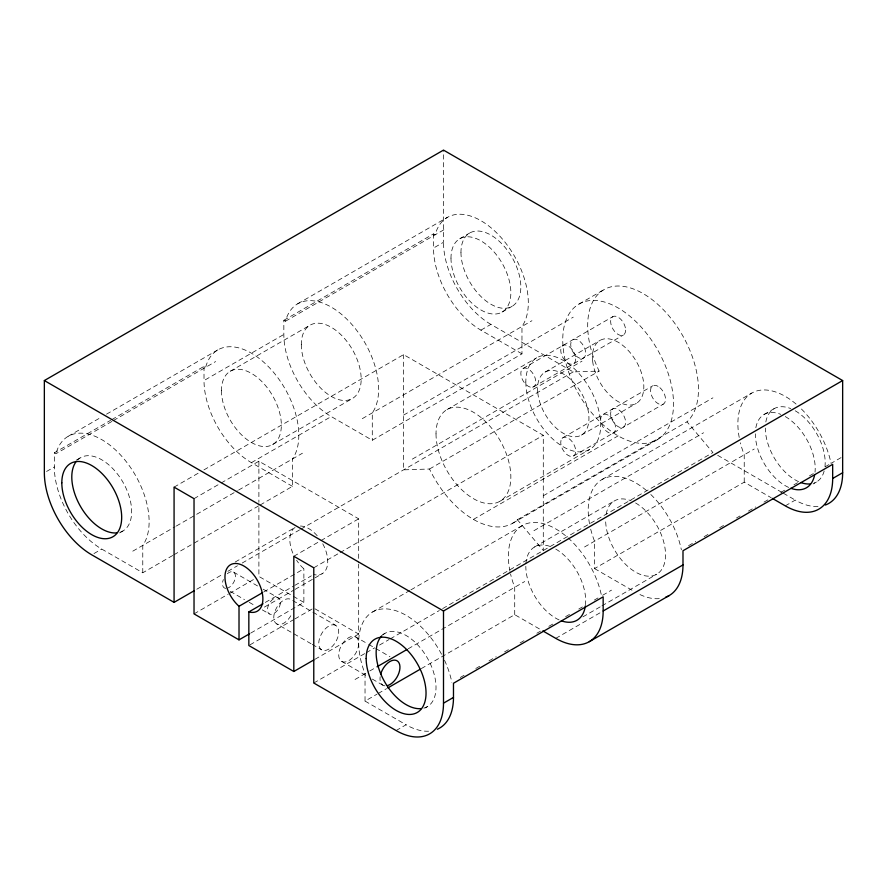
<?xml version="1.0" encoding="UTF-8"?>
<svg xmlns="http://www.w3.org/2000/svg" width="887" height="887" viewBox="0 0 887 887"><rect width="100%" height="100%" fill="white"/><g stroke="black" fill="none" stroke-linecap="round" stroke-linejoin="round"><path stroke-width="0.67" stroke-dasharray="4.43 3.33" d="M68.21 436.282L101.739 416.923M106.529 414.162L217.892 349.866M297.722 303.775L447.403 217.359M172.71 555.484L142.774 572.769L101.728 549.064A67.035 38.706 60 0 1 54.329 466.972L54.329 452.802L110.609 420.316M111.806 419.618L204.01 366.386L205.629 367.318A67.035 38.706 60 0 1 269.548 367.828A67.035 38.706 60 0 1 292.455 458.989L292.455 486.353L260.124 505.013M283.84 320.296L433.521 233.88L435.14 234.811A67.035 38.706 60 0 1 499.059 235.321A67.035 38.706 60 0 1 521.966 326.471L521.966 353.846L372.285 440.262L331.239 416.557A67.035 38.706 60 0 1 283.84 334.466L283.84 320.296L285.459 321.227A67.035 38.706 60 0 1 349.378 321.737A67.035 38.706 60 0 1 372.285 412.898L372.285 440.262M54.329 452.802L55.948 453.734L112.228 421.247M113.425 420.549L215.608 361.563M285.459 321.227L445.119 229.057M46.567 471.452L54.329 466.972M292.455 486.353L251.409 462.648A67.035 38.706 60 0 1 204.01 380.556L283.84 334.466M521.966 353.846L480.92 330.141A67.035 38.706 60 0 1 433.521 248.05L443.5 242.284L443.5 150.103M76.127 460.231L80.562 457.67M230.243 371.254L310.073 325.163M459.754 238.747L469.733 232.982M174.074 487.129L199.176 472.638M203.955 469.877L403.585 354.623L543.287 435.284L543.287 550.505L517.376 519.749A78.322 45.215 60 0 1 429.496 469.012L403.585 469.855L403.585 354.623M119.568 532.921L122.894 531.003M272.575 444.587L352.405 398.496M502.086 312.08L512.065 306.314M93.967 553.555L101.728 549.064M251.409 462.648L331.239 416.557M480.92 330.141L490.899 324.387L573.224 371.908L599.135 371.076A78.322 45.215 60 0 1 605.655 288.763A78.322 45.215 60 0 1 680.495 331.96A78.322 45.215 60 0 1 687.015 421.802L712.926 452.57L440.484 609.857M194.031 498.66L219.976 483.681M221.151 482.994L258.893 461.207L358.681 518.817L358.681 562.713M132.795 551.16L175.105 526.734M176.302 526.046L195.462 514.981M196.659 514.294L237.372 490.788M238.57 490.09L302.434 453.224M362.306 418.653L531.945 320.717M578.967 304.086L603.914 289.683M403.585 415.116L573.224 317.18M173.907 554.796L193.067 543.731M194.264 543.044L258.926 505.712M446.981 409.617L536.79 357.771M523.031 368.504L612.839 316.659M545.073 372.13L599.956 340.442M533.608 386.843L623.417 334.987M412.344 459.111L581.983 361.164M235.232 562.014L295.382 527.288A26.81 15.478 60 0 0 293.741 555.151M196.781 589.245L223.08 574.066M227.87 571.306L237.428 565.784M242.206 563.023L299.584 529.894M300.782 529.206L573.224 371.908M429.496 469.012L599.135 371.076M194.031 613.882L228.236 594.135M229.411 593.458L254.181 579.156M293.819 556.271L319.763 541.292M320.939 540.604L358.681 518.817M263.783 591.973L303.875 568.822A26.81 15.478 60 0 1 296.602 560.24M313.776 567.791L338.878 553.3M340.076 552.612L543.287 435.284M265.346 602.406L293.641 586.063M294.828 585.387L311.337 575.851M264.404 607.096L293.885 590.066M295.072 589.389L313.943 578.49M315.118 577.814L322.192 573.734M562.946 437.646L652.754 385.79M581.417 435.062L636.301 403.385M250.81 633.041L303.875 602.406L303.875 568.822M573.523 455.973L663.332 404.117M250.012 644.838L293.641 619.647M294.828 618.971L313.699 608.072L358.681 634.05L358.681 564.088M499.891 501.277L589.7 449.432M473.436 519.394L618.128 435.861M543.287 495.778L712.926 397.842M517.376 519.749L687.015 421.802M512.597 523.275L657.289 439.741M372.562 611.997L409.683 590.565M410.881 589.877L522.243 525.581M602.073 479.49L751.755 393.074M533.93 530.703L703.568 432.767M315.051 659.241L358.681 634.05M382.696 634.671L384.914 633.385M534.595 546.969L614.425 500.878M764.106 414.462L774.085 408.707M313.776 683.012L365.178 653.342M366.375 652.655L374.735 647.82M379.525 645.06L389.083 639.538M390.28 638.851L439.287 610.555M355.055 679.475L368.626 671.647M369.824 670.949L375.811 667.501M408.142 648.829L524.694 581.539M584.566 546.969L754.205 449.033M441.549 654.229A67.035 38.706 60 0 0 378.372 609.646A67.035 38.706 60 0 0 365.034 673.721L365.034 701.085L377.008 694.166M378.206 693.479L386.588 688.645M421.314 668.587L514.715 614.669L540.516 629.559M590.698 529.206A67.035 38.706 60 0 0 594.545 541.214L594.545 568.578L744.226 482.162L771.202 497.729M460.242 677.48L465.032 674.719M475.809 668.488L480.599 665.727M488.981 660.893L496.166 656.735M504.548 651.901L509.338 649.14M520.115 642.909L524.904 640.148M536.879 633.229L540.471 631.156M548.853 626.322L553.643 623.561M565.618 616.642L570.408 613.882M578.79 609.036L582.382 606.963M594.357 600.056L597.949 597.971M602.65 595.266L611.52 590.143M688.556 545.66L695.741 541.513M704.123 536.679L708.913 533.907M719.69 527.687L724.479 524.927M736.454 518.008L740.046 515.935M748.428 511.1L755.613 506.954M763.995 502.109L768.785 499.348M780.76 492.429L785.549 489.668M793.932 484.823L797.524 482.75M809.498 475.842L814.288 473.07M825.065 466.85L829.855 464.089M841.031 457.637L831.052 463.391A67.035 38.706 60 0 0 800.495 408.087M425.028 707.992L427.246 706.717M582.892 616.864L600.754 606.542M601.951 605.854L656.757 574.211M813.091 483.947L816.417 482.029M396.101 730.544L406.08 724.779A67.035 38.706 60 0 0 428.587 731.21M555.761 638.363L601.042 612.23M785.272 505.856L795.251 500.102A67.035 38.706 60 0 0 818.956 506.444M717.694 455.319L782.123 492.518M783.321 493.205L795.251 500.102M594.545 568.578L633.24 590.919M303.875 602.406L258.893 576.439L258.893 503.727M335.796 625.424A14.114 8.149 -60 0 0 319.109 640.226A14.114 8.149 -60 0 0 331.328 647.288A14.114 8.149 -60 0 0 335.796 625.424L290.814 599.457A14.114 8.149 -60 0 0 276.7 607.595A14.114 8.149 -60 0 0 276.7 623.894L311.038 643.718M355.754 636.944A14.114 8.149 -60 0 1 351.285 658.808A14.114 8.149 -60 0 1 339.067 651.757A14.114 8.149 -60 0 1 355.754 636.944L367.551 643.751M368.726 644.439L374.624 647.843M375.811 648.519L389.958 656.69M233.547 572.093L258.405 586.44M263.14 589.179L278.529 598.06A9.169 5.3 -60 0 1 275.624 612.274A9.169 5.3 -60 0 1 267.674 607.684A9.169 5.3 -60 0 1 278.529 598.06M230.287 591.396L244.502 599.601M249.236 602.328L255.146 605.754M262.253 609.846L269.36 613.948M312.213 644.394L321.693 649.872M341.65 661.392L366.409 675.683M372.307 679.087L382.918 685.219M365.034 701.085L406.08 724.779M744.226 482.162L744.226 454.798A67.035 38.706 60 0 1 740.379 442.79M514.715 614.669L514.715 587.305A67.035 38.706 60 0 1 510.557 573.978M433.521 233.88L433.521 248.05M258.893 461.207L258.893 502.364M204.01 366.386L204.01 380.556M142.774 572.769L142.774 545.405A67.035 38.706 60 0 0 119.867 454.244A67.035 38.706 60 0 0 55.948 453.734M490.899 324.387A67.035 38.706 60 0 1 443.5 242.284M798.599 481.652A42.332 24.448 60 0 1 765.315 428.077M765.836 421.946A42.332 24.448 60 0 1 790.783 408.608M795.251 410.803A42.332 24.448 60 0 1 824.999 466.407M824.167 471.008A42.332 24.448 60 0 1 814.089 483.105M659.285 598.625A67.035 38.706 60 0 1 638.063 593.625M589.533 523.862A67.035 38.706 60 0 1 646.778 490.81M650.814 494.502A67.035 38.706 60 0 1 681.371 549.818M635.591 502.973A42.332 24.448 60 0 1 665.527 554.83A42.332 24.448 60 0 1 635.591 572.115A42.332 24.448 60 0 1 605.655 520.259M606.176 514.127A42.332 24.448 60 0 1 631.123 500.789M559.109 619.913A42.332 24.448 60 0 1 525.825 566.349M525.902 563.822A42.332 24.448 60 0 1 550.184 546.459M555.761 549.064A42.332 24.448 60 0 1 585.509 604.679M444.542 660.272A67.035 38.706 60 0 1 451.86 682.325M739.215 437.446A67.035 38.706 60 0 1 796.459 404.394M788.621 487.406A42.332 24.448 60 0 1 755.336 433.843M755.857 427.711A42.332 24.448 60 0 1 780.804 414.373M785.272 416.557A42.332 24.448 60 0 1 815.02 472.172M77.502 460.043A42.332 24.448 60 0 1 122.894 482.118A42.332 24.448 60 0 1 119.324 532.466M382.818 634.859A42.332 24.448 60 0 1 428.332 659.773A42.332 24.448 60 0 1 422.378 708.458M509.981 571.372A67.035 38.706 60 0 1 566.948 536.901M568.024 537.855A67.035 38.706 60 0 1 601.541 595.898M384.991 685.862A14.114 8.149 -60 0 1 380.146 676.67M227.283 573.767A9.169 5.3 -60 0 1 235.443 576.295A9.169 5.3 -60 0 1 227.283 588.236M225.719 588.391A9.169 5.3 -60 0 1 223.336 579.533M322.757 543.786A26.81 15.478 60 0 1 313.699 574.488M300.394 526.035A26.81 15.478 60 0 1 318.267 537.023M290.814 615.744A14.114 8.149 -60 0 1 276.7 623.894M561.005 440.395L560.75 442.491A10.589 6.109 60 0 0 568.234 455.452A10.589 6.109 60 0 0 575.718 451.128L575.463 448.744A10.589 6.109 60 0 0 568.234 438.167A10.589 6.109 60 0 0 561.005 440.395M575.718 358.947L575.463 361.042A10.589 6.109 60 0 1 568.234 363.271A10.589 6.109 60 0 1 561.005 352.693L560.75 350.31A10.589 6.109 60 0 1 568.234 345.985A10.589 6.109 60 0 1 575.718 358.947M610.899 411.59L610.644 413.686A10.589 6.109 60 0 0 618.128 426.647A10.589 6.109 60 0 0 625.612 422.323L625.357 419.939A10.589 6.109 60 0 0 618.128 409.362A10.589 6.109 60 0 0 610.899 411.59M625.612 330.141L625.357 332.237A10.589 6.109 60 0 1 618.128 334.466A10.589 6.109 60 0 1 610.899 323.888L610.644 321.504A10.589 6.109 60 0 1 618.128 317.18A10.589 6.109 60 0 1 625.612 330.141M658.043 386.311L656.103 385.49A10.589 6.109 60 0 0 650.559 390.635A10.589 6.109 60 0 0 656.103 402.188L658.043 403.596A10.589 6.109 60 0 0 665.527 399.272A10.589 6.109 60 0 0 658.043 386.311M580.153 358.337L578.213 357.505A10.589 6.109 60 0 1 570.729 344.544A10.589 6.109 60 0 1 578.213 340.22L580.153 341.639A10.589 6.109 60 0 1 585.697 353.192A10.589 6.109 60 0 1 580.153 358.337M608.149 415.116L606.209 414.296A10.589 6.109 60 0 0 600.665 419.44A10.589 6.109 60 0 0 606.209 430.993L608.149 432.401A10.589 6.109 60 0 0 615.633 428.077A10.589 6.109 60 0 0 608.149 415.116M530.26 387.142L528.319 386.311A10.589 6.109 60 0 1 520.835 373.349A10.589 6.109 60 0 1 528.319 369.025L530.26 370.444A10.589 6.109 60 0 1 535.803 381.998A10.589 6.109 60 0 1 530.26 387.142M460.963 252.363A42.332 24.448 60 0 0 505.867 308.232A42.332 24.448 60 0 0 505.867 248.36A42.332 24.448 60 0 0 460.963 252.363M450.984 258.128A42.332 24.448 60 0 0 495.888 313.987A42.332 24.448 60 0 0 495.888 254.114A42.332 24.448 60 0 0 450.984 258.128M301.303 344.544A42.332 24.448 60 0 0 346.207 400.403A42.332 24.448 60 0 0 346.207 340.53A42.332 24.448 60 0 0 301.303 344.544M221.473 390.635A42.332 24.448 60 0 0 266.377 446.494A42.332 24.448 60 0 0 266.377 386.621A42.332 24.448 60 0 0 221.473 390.635M525.825 381.998A52.921 30.557 60 0 0 581.961 451.816A52.921 30.557 60 0 0 581.961 376.975A52.921 30.557 60 0 0 525.825 381.998M436.016 433.843A52.921 30.557 60 0 0 492.152 503.672A52.921 30.557 60 0 0 492.141 428.831A52.921 30.557 60 0 0 436.016 433.843M537.766 392.764A36.334 20.978 60 0 0 578.889 436.171A36.334 20.978 60 0 0 573.08 381.865A36.334 20.978 60 0 0 537.766 392.764M563.223 348.558A78.322 45.215 60 0 0 651.845 442.114A78.322 45.215 60 0 0 639.327 325.063A78.322 45.215 60 0 0 563.223 348.558M592.649 361.076A36.334 20.978 60 0 0 633.773 404.483A36.334 20.978 60 0 0 627.963 350.177A36.334 20.978 60 0 0 592.649 361.076"/><path stroke-width="1.33" d="M194.397 590.631L174.074 602.362L91.749 554.83A67.035 38.706 60 0 1 44.35 472.727L44.35 380.556L443.5 150.103L842.65 380.556L842.65 472.727A67.035 38.706 60 0 1 825.331 505.036M249.635 633.728L239.013 639.86L239.013 606.264L262.607 592.649M313.865 659.917L293.819 671.492L248.837 645.525L248.837 611.93L262.984 603.77M44.35 380.556L443.5 610.999L842.65 380.556M377.008 666.802L406.945 649.517M387.785 687.946L420.116 669.286M293.819 671.492L293.819 556.271L313.776 567.791L313.776 683.012L396.101 730.544A67.035 38.706 60 0 0 443.5 703.18L453.479 697.415L453.479 683.256L603.16 596.829L603.16 610.999A67.035 38.706 60 0 1 555.761 638.363L542.855 630.923M603.16 610.999L682.99 564.908L682.99 550.749L832.671 464.322L832.671 478.492A67.035 38.706 60 0 1 785.272 505.856L772.366 498.416M832.671 478.492L842.65 472.727M589.278 641.689L669.108 595.598M239.013 639.86L194.031 613.882L194.031 498.66L174.074 487.129L174.074 602.362M443.5 610.999L443.5 703.18M810.219 483.947A42.332 24.448 60 0 1 800.828 482.55M453.479 697.415A67.035 38.706 60 0 1 437.346 729.236M682.99 564.908A67.035 38.706 60 0 1 665.671 597.217M585.365 605.876A42.332 24.448 60 0 1 561.338 620.811M814.687 474.545A42.332 24.448 60 0 1 790.849 488.305M116.696 532.91A42.332 24.448 60 0 1 80.562 506.555A42.332 24.448 60 0 1 75.805 462.083M421.048 708.635A42.332 24.448 60 0 1 383.838 680.34A42.332 24.448 60 0 1 381.853 635.757M380.601 674.475A14.114 8.149 -60 0 1 393.118 660.25A14.114 8.149 -60 0 1 399.538 670.783A14.114 8.149 -60 0 1 387.397 685.618M239.013 606.264A26.81 15.478 60 0 1 228.391 566.427A26.81 15.478 60 0 1 259.459 584.367A26.81 15.478 60 0 1 248.837 611.93M61.813 482.816A42.332 24.448 60 0 0 106.717 538.675A42.332 24.448 60 0 0 106.717 478.803A42.332 24.448 60 0 0 61.813 482.816M366.165 658.531A42.332 24.448 60 0 0 411.069 714.39A42.332 24.448 60 0 0 411.069 654.517A42.332 24.448 60 0 0 366.165 658.531"/></g></svg>
